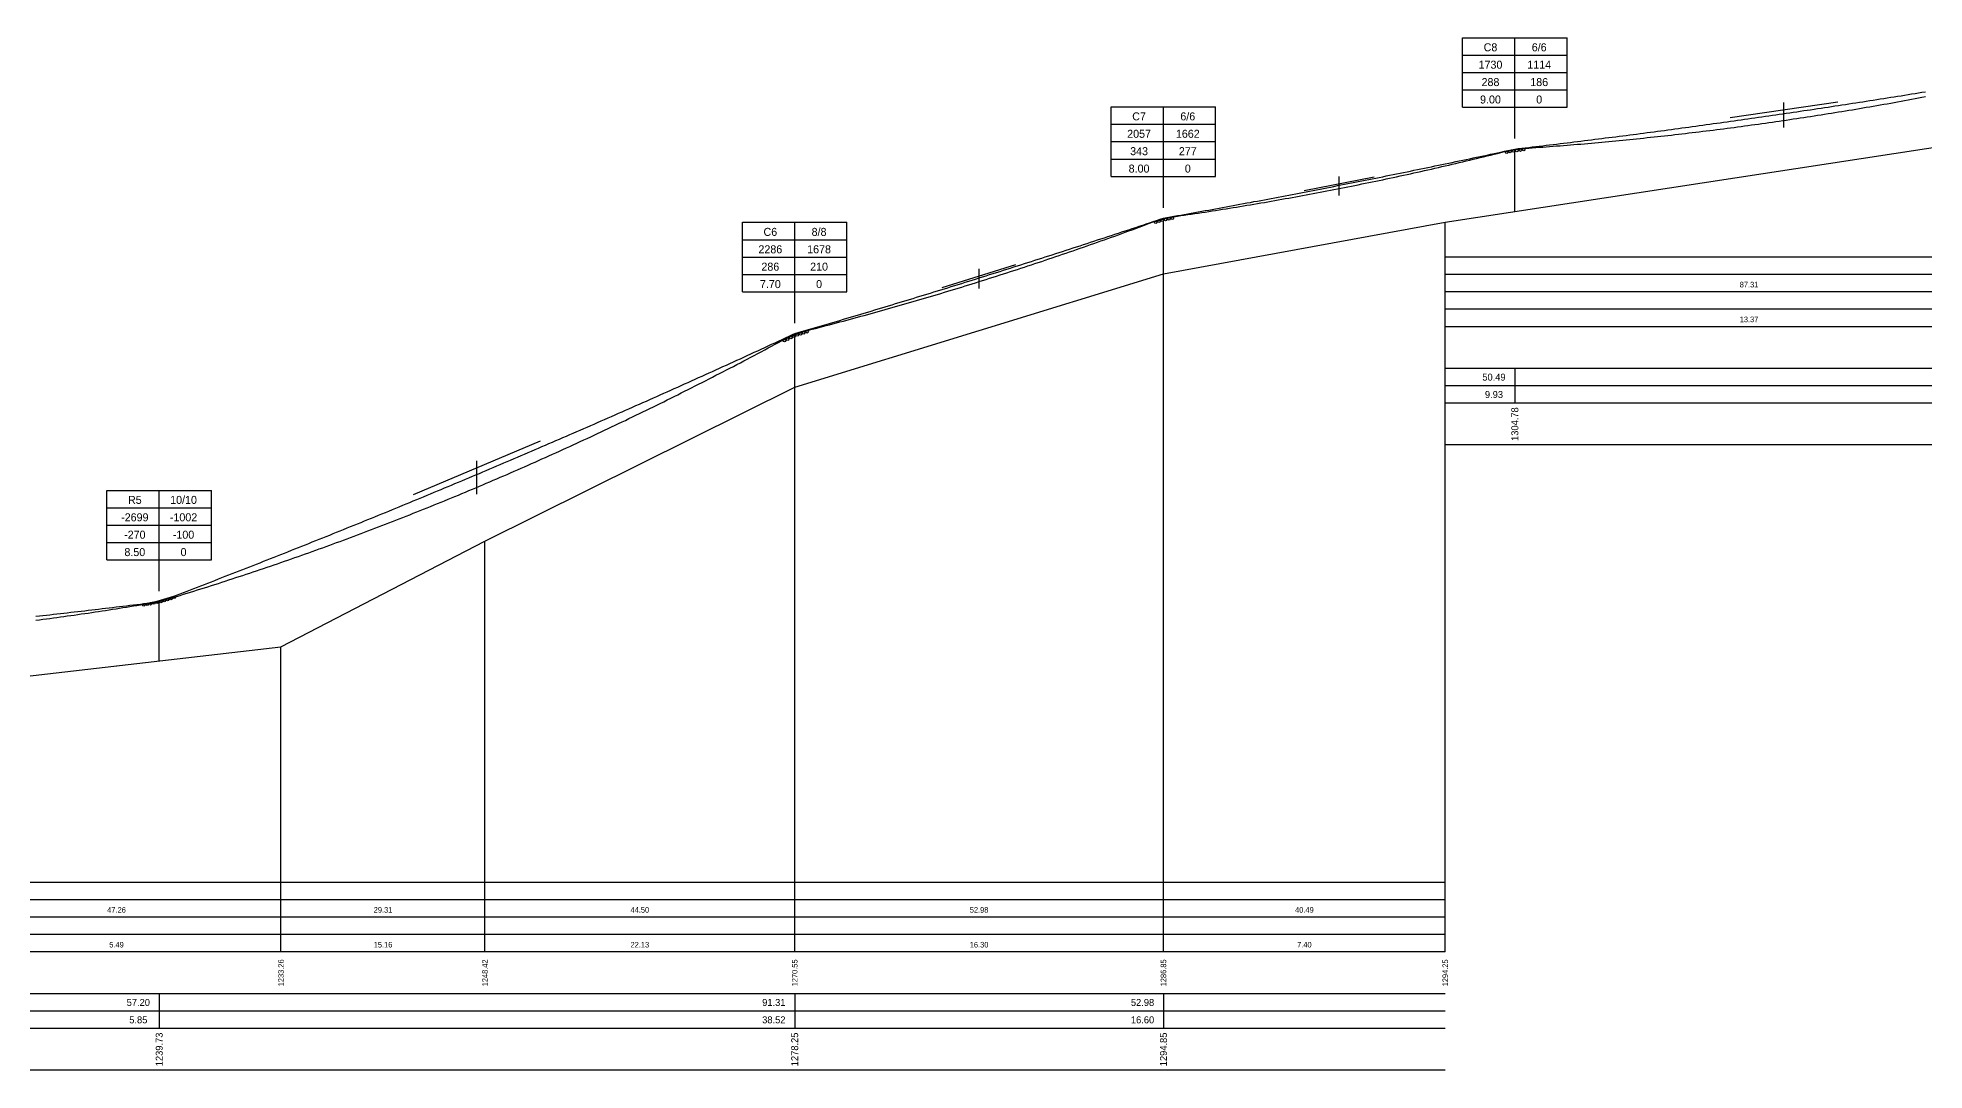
# Model space of a CAD drawing. Header units: millimetres. Extents: x -115 to 983, y 1172 to 1439.
# Drawn here: x 156.9 to 428, y 1172.4 to 1320.8 of the extents above; entities that cross this region are included whole.
import ezdxf
from ezdxf.enums import TextEntityAlignment as Align

# ---------------------------------------------------------------- set-up
doc = ezdxf.new("R2010")
doc.units = ezdxf.units.MM
doc.header["$LTSCALE"] = 5
for name, color, linetype in [('CAMPATA', 160, 'Continuous'), ('CATENARIA_MAX', 5, 'Continuous'), ('CATENARIA_MIN', 2, 'Continuous'), ('CORDE', 4, 'Continuous'), ('CURVATURA', 1, 'Continuous'), ('FINCHE_TERRENO', 3, 'Continuous'), ('N_rolle', 7, 'Continuous'), ('N_tower', 7, 'Continuous'), ('SOSTEGNI', 4, 'Continuous'), ('TABELLINE', 6, 'Continuous'), ('TERRENO', 1, 'Continuous'), ('TESTI', 7, 'Continuous')]:
    doc.layers.add(name, color=color, linetype=linetype)

msp = doc.modelspace()

# ---------------------------------------------------------------- linework, layer by layer
at = {"layer": 'CAMPATA'}
for p, q in [((369.18, 1273.25), (369.18, 1268.25)), ((174.4, 1183.38), (174.4, 1178.38)), ((265.71, 1183.38), (265.71, 1178.38)), ((318.69, 1183.38), (318.69, 1178.38))]:
    msp.add_line(p, q, dxfattribs=at)
at = {"layer": 'CATENARIA_MAX'}
for points in [[(369.18, 1304.78), (369.68, 1304.81), (370.18, 1304.85), (370.68, 1304.88), (371.18, 1304.92), (371.68, 1304.95), (372.18, 1304.99), (372.68, 1305.03), (373.18, 1305.06), (373.68, 1305.1), (374.18, 1305.14), (374.68, 1305.18), (375.18, 1305.22), (375.68, 1305.26), (376.18, 1305.3), (376.68, 1305.34), (377.18, 1305.38), (377.68, 1305.42), (378.18, 1305.46), (378.68, 1305.5), (379.18, 1305.55), (379.68, 1305.59), (380.18, 1305.64), (380.68, 1305.68), (381.18, 1305.73), (381.68, 1305.77), (382.18, 1305.82), (382.68, 1305.86), (383.18, 1305.91), (383.68, 1305.96), (384.18, 1306.01), (384.68, 1306.06), (385.18, 1306.11), (385.68, 1306.16), (386.18, 1306.21), (386.68, 1306.26), (387.18, 1306.31), (387.68, 1306.36), (388.18, 1306.42), (388.68, 1306.47), (389.18, 1306.52), (389.68, 1306.58), (390.18, 1306.63), (390.68, 1306.69), (391.18, 1306.74), (391.68, 1306.8), (392.18, 1306.85), (392.68, 1306.91), (393.18, 1306.97), (393.68, 1307.03), (394.18, 1307.09), (394.68, 1307.15), (395.18, 1307.21), (395.68, 1307.27), (396.18, 1307.33), (396.68, 1307.39), (397.18, 1307.45), (397.68, 1307.51), (398.18, 1307.58), (398.68, 1307.64), (399.18, 1307.7), (399.68, 1307.77), (400.18, 1307.83), (400.68, 1307.9), (401.18, 1307.97), (401.68, 1308.03), (402.18, 1308.1), (402.68, 1308.17), (403.18, 1308.24), (403.68, 1308.3), (404.18, 1308.37), (404.68, 1308.44), (405.18, 1308.51), (405.68, 1308.58), (406.18, 1308.66), (406.68, 1308.73), (407.18, 1308.8), (407.68, 1308.87), (408.18, 1308.95), (408.68, 1309.02), (409.18, 1309.1), (409.68, 1309.17), (410.18, 1309.25), (410.68, 1309.32), (411.18, 1309.4), (411.68, 1309.48), (412.18, 1309.55), (412.68, 1309.63), (413.18, 1309.71), (413.68, 1309.79), (414.18, 1309.87), (414.68, 1309.95), (415.18, 1310.03), (415.68, 1310.11), (416.18, 1310.19), (416.68, 1310.27), (417.18, 1310.36), (417.68, 1310.44), (418.18, 1310.52), (418.68, 1310.61), (419.18, 1310.69), (419.68, 1310.78), (420.18, 1310.87), (420.68, 1310.95), (421.18, 1311.04), (421.68, 1311.13), (422.18, 1311.21), (422.68, 1311.3), (423.18, 1311.39), (423.68, 1311.48), (424.18, 1311.57), (424.68, 1311.66), (425.18, 1311.75), (425.68, 1311.84), (426.18, 1311.94), (426.68, 1312.03), (427.18, 1312.12), (427.68, 1312.22), (428.18, 1312.31)], [(318.69, 1294.85), (319.19, 1294.92), (319.69, 1294.99), (320.19, 1295.06), (320.69, 1295.14), (321.19, 1295.21), (321.69, 1295.28), (322.19, 1295.36), (322.69, 1295.43), (323.19, 1295.5), (323.69, 1295.58), (324.19, 1295.66), (324.69, 1295.73), (325.19, 1295.81), (325.69, 1295.89), (326.19, 1295.97), (326.69, 1296.05), (327.19, 1296.12), (327.69, 1296.2), (328.19, 1296.29), (328.69, 1296.37), (329.19, 1296.45), (329.69, 1296.53), (330.19, 1296.61), (330.69, 1296.7), (331.19, 1296.78), (331.69, 1296.86), (332.19, 1296.95), (332.69, 1297.04), (333.19, 1297.12), (333.69, 1297.21), (334.19, 1297.3), (334.69, 1297.38), (335.19, 1297.47), (335.69, 1297.56), (336.19, 1297.65), (336.69, 1297.74), (337.19, 1297.83), (337.69, 1297.92), (338.19, 1298.01), (338.69, 1298.11), (339.19, 1298.2), (339.69, 1298.29), (340.19, 1298.39), (340.69, 1298.48), (341.19, 1298.57), (341.69, 1298.67), (342.19, 1298.77), (342.69, 1298.86), (343.19, 1298.96), (343.69, 1299.06), (344.19, 1299.16), (344.69, 1299.26), (345.19, 1299.36), (345.69, 1299.46), (346.19, 1299.56), (346.69, 1299.66), (347.19, 1299.76), (347.69, 1299.86), (348.19, 1299.96), (348.69, 1300.07), (349.19, 1300.17), (349.69, 1300.28), (350.19, 1300.38), (350.69, 1300.49), (351.19, 1300.59), (351.69, 1300.7), (352.19, 1300.81), (352.69, 1300.91), (353.19, 1301.02), (353.69, 1301.13), (354.19, 1301.24), (354.69, 1301.35), (355.19, 1301.46), (355.69, 1301.57), (356.19, 1301.68), (356.69, 1301.8), (357.19, 1301.91), (357.69, 1302.02), (358.19, 1302.14), (358.69, 1302.25), (359.19, 1302.37), (359.69, 1302.48), (360.19, 1302.6), (360.69, 1302.71), (361.19, 1302.83), (361.69, 1302.95), (362.19, 1303.07), (362.69, 1303.19), (363.19, 1303.31), (363.69, 1303.43), (364.19, 1303.55), (364.69, 1303.67), (365.19, 1303.79), (365.69, 1303.91), (366.19, 1304.04), (366.69, 1304.16), (367.19, 1304.28), (367.69, 1304.41), (368.19, 1304.53), (368.69, 1304.66), (369.18, 1304.78)], [(265.71, 1278.25), (266.21, 1278.38), (266.71, 1278.5), (267.21, 1278.63), (267.71, 1278.76), (268.21, 1278.88), (268.71, 1279.01), (269.21, 1279.14), (269.71, 1279.27), (270.21, 1279.4), (270.71, 1279.53), (271.21, 1279.67), (271.71, 1279.8), (272.21, 1279.93), (272.71, 1280.06), (273.21, 1280.2), (273.71, 1280.33), (274.21, 1280.47), (274.71, 1280.6), (275.21, 1280.74), (275.71, 1280.88), (276.21, 1281.01), (276.71, 1281.15), (277.21, 1281.29), (277.71, 1281.43), (278.21, 1281.57), (278.71, 1281.71), (279.21, 1281.85), (279.71, 1281.99), (280.21, 1282.14), (280.71, 1282.28), (281.21, 1282.42), (281.71, 1282.57), (282.21, 1282.71), (282.71, 1282.86), (283.21, 1283), (283.71, 1283.15), (284.21, 1283.29), (284.71, 1283.44), (285.21, 1283.59), (285.71, 1283.74), (286.21, 1283.89), (286.71, 1284.04), (287.21, 1284.19), (287.71, 1284.34), (288.21, 1284.49), (288.71, 1284.64), (289.21, 1284.8), (289.71, 1284.95), (290.21, 1285.1), (290.71, 1285.26), (291.21, 1285.41), (291.71, 1285.57), (292.21, 1285.73), (292.71, 1285.88), (293.21, 1286.04), (293.71, 1286.2), (294.21, 1286.36), (294.71, 1286.52), (295.21, 1286.68), (295.71, 1286.84), (296.21, 1287), (296.71, 1287.16), (297.21, 1287.32), (297.71, 1287.49), (298.21, 1287.65), (298.71, 1287.81), (299.21, 1287.98), (299.71, 1288.14), (300.21, 1288.31), (300.71, 1288.47), (301.21, 1288.64), (301.71, 1288.81), (302.21, 1288.98), (302.71, 1289.15), (303.21, 1289.32), (303.71, 1289.49), (304.21, 1289.66), (304.71, 1289.83), (305.21, 1290), (305.71, 1290.17), (306.21, 1290.34), (306.71, 1290.52), (307.21, 1290.69), (307.71, 1290.87), (308.21, 1291.04), (308.71, 1291.22), (309.21, 1291.39), (309.71, 1291.57), (310.21, 1291.75), (310.71, 1291.93), (311.21, 1292.11), (311.71, 1292.28), (312.21, 1292.46), (312.71, 1292.65), (313.21, 1292.83), (313.71, 1293.01), (314.21, 1293.19), (314.71, 1293.37), (315.21, 1293.56), (315.71, 1293.74), (316.21, 1293.93), (316.71, 1294.11), (317.21, 1294.3), (317.71, 1294.48), (318.21, 1294.67), (318.69, 1294.85)], [(174.4, 1239.73), (174.9, 1239.88), (175.4, 1240.03), (175.9, 1240.18), (176.4, 1240.33), (176.9, 1240.48), (177.4, 1240.64), (177.9, 1240.79), (178.4, 1240.94), (178.9, 1241.1), (179.4, 1241.25), (179.9, 1241.41), (180.4, 1241.57), (180.9, 1241.73), (181.4, 1241.88), (181.9, 1242.04), (182.4, 1242.2), (182.9, 1242.36), (183.4, 1242.52), (183.9, 1242.69), (184.4, 1242.85), (184.9, 1243.01), (185.4, 1243.18), (185.9, 1243.34), (186.4, 1243.5), (186.9, 1243.67), (187.4, 1243.84), (187.9, 1244), (188.4, 1244.17), (188.9, 1244.34), (189.4, 1244.51), (189.9, 1244.68), (190.4, 1244.85), (190.9, 1245.02), (191.4, 1245.19), (191.9, 1245.37), (192.4, 1245.54), (192.9, 1245.71), (193.4, 1245.89), (193.9, 1246.06), (194.4, 1246.24), (194.9, 1246.42), (195.4, 1246.59), (195.9, 1246.77), (196.4, 1246.95), (196.9, 1247.13), (197.4, 1247.31), (197.9, 1247.49), (198.4, 1247.67), (198.9, 1247.85), (199.4, 1248.04), (199.9, 1248.22), (200.4, 1248.4), (200.9, 1248.59), (201.4, 1248.77), (201.9, 1248.96), (202.4, 1249.15), (202.9, 1249.33), (203.4, 1249.52), (203.9, 1249.71), (204.4, 1249.9), (204.9, 1250.09), (205.4, 1250.28), (205.9, 1250.47), (206.4, 1250.67), (206.9, 1250.86), (207.4, 1251.05), (207.9, 1251.25), (208.4, 1251.44), (208.9, 1251.64), (209.4, 1251.83), (209.9, 1252.03), (210.4, 1252.23), (210.9, 1252.43), (211.4, 1252.62), (211.9, 1252.82), (212.4, 1253.02), (212.9, 1253.23), (213.4, 1253.43), (213.9, 1253.63), (214.4, 1253.83), (214.9, 1254.04), (215.4, 1254.24), (215.9, 1254.44), (216.4, 1254.65), (216.9, 1254.86), (217.4, 1255.06), (217.9, 1255.27), (218.4, 1255.48), (218.9, 1255.69), (219.4, 1255.9), (219.9, 1256.11), (220.4, 1256.32), (220.9, 1256.53), (221.4, 1256.74), (221.9, 1256.96), (222.4, 1257.17), (222.9, 1257.39), (223.4, 1257.6), (223.9, 1257.82), (224.4, 1258.03), (224.9, 1258.25), (225.4, 1258.47), (225.9, 1258.69), (226.4, 1258.91), (226.9, 1259.13), (227.4, 1259.35), (227.9, 1259.57), (228.4, 1259.79), (228.9, 1260.01), (229.4, 1260.24), (229.9, 1260.46), (230.4, 1260.68), (230.9, 1260.91), (231.4, 1261.13), (231.9, 1261.36), (232.4, 1261.59), (232.9, 1261.82), (233.4, 1262.05), (233.9, 1262.27), (234.4, 1262.5), (234.9, 1262.74), (235.4, 1262.97), (235.9, 1263.2), (236.4, 1263.43), (236.9, 1263.66), (237.4, 1263.9), (237.9, 1264.13), (238.4, 1264.37), (238.9, 1264.6), (239.4, 1264.84), (239.9, 1265.08), (240.4, 1265.32), (240.9, 1265.56), (241.4, 1265.79), (241.9, 1266.04), (242.4, 1266.28), (242.9, 1266.52), (243.4, 1266.76), (243.9, 1267), (244.4, 1267.25), (244.9, 1267.49), (245.4, 1267.73), (245.9, 1267.98), (246.4, 1268.23), (246.9, 1268.47), (247.4, 1268.72), (247.9, 1268.97), (248.4, 1269.22), (248.9, 1269.47), (249.4, 1269.72), (249.9, 1269.97), (250.4, 1270.22), (250.9, 1270.47), (251.4, 1270.73), (251.9, 1270.98), (252.4, 1271.23), (252.9, 1271.49), (253.4, 1271.74), (253.9, 1272), (254.4, 1272.26), (254.9, 1272.51), (255.4, 1272.77), (255.9, 1273.03), (256.4, 1273.29), (256.9, 1273.55), (257.4, 1273.81), (257.9, 1274.07), (258.4, 1274.34), (258.9, 1274.6), (259.4, 1274.86), (259.9, 1275.13), (260.4, 1275.39), (260.9, 1275.66), (261.4, 1275.93), (261.9, 1276.19), (262.4, 1276.46), (262.9, 1276.73), (263.4, 1277), (263.9, 1277.27), (264.4, 1277.54), (264.9, 1277.81), (265.4, 1278.08), (265.71, 1278.25)], [(156.7, 1237.07), (157.2, 1237.13), (157.7, 1237.2), (158.2, 1237.26), (158.7, 1237.33), (159.2, 1237.4), (159.7, 1237.46), (160.2, 1237.53), (160.7, 1237.6), (161.2, 1237.67), (161.7, 1237.74), (162.2, 1237.81), (162.7, 1237.88), (163.2, 1237.96), (163.7, 1238.03), (164.2, 1238.1), (164.7, 1238.18), (165.2, 1238.25), (165.7, 1238.32), (166.2, 1238.4), (166.7, 1238.48), (167.2, 1238.55), (167.7, 1238.63), (168.2, 1238.71), (168.7, 1238.79), (169.2, 1238.87), (169.7, 1238.95), (170.2, 1239.03), (170.7, 1239.11), (171.2, 1239.19), (171.7, 1239.27), (172.2, 1239.36), (172.7, 1239.44), (173.2, 1239.52), (173.7, 1239.61), (174.2, 1239.69), (174.4, 1239.73)]]:
    msp.add_lwpolyline(points, dxfattribs=at)
at = {"layer": 'CATENARIA_MIN'}
for points in [[(369.18, 1304.78), (369.68, 1304.84), (370.18, 1304.9), (370.68, 1304.96), (371.18, 1305.02), (371.68, 1305.08), (372.18, 1305.14), (372.68, 1305.2), (373.18, 1305.25), (373.68, 1305.32), (374.18, 1305.38), (374.68, 1305.44), (375.18, 1305.5), (375.68, 1305.56), (376.18, 1305.62), (376.68, 1305.68), (377.18, 1305.74), (377.68, 1305.8), (378.18, 1305.86), (378.68, 1305.93), (379.18, 1305.99), (379.68, 1306.05), (380.18, 1306.11), (380.68, 1306.18), (381.18, 1306.24), (381.68, 1306.3), (382.18, 1306.37), (382.68, 1306.43), (383.18, 1306.49), (383.68, 1306.56), (384.18, 1306.62), (384.68, 1306.69), (385.18, 1306.75), (385.68, 1306.81), (386.18, 1306.88), (386.68, 1306.94), (387.18, 1307.01), (387.68, 1307.08), (388.18, 1307.14), (388.68, 1307.21), (389.18, 1307.27), (389.68, 1307.34), (390.18, 1307.41), (390.68, 1307.47), (391.18, 1307.54), (391.68, 1307.61), (392.18, 1307.67), (392.68, 1307.74), (393.18, 1307.81), (393.68, 1307.88), (394.18, 1307.94), (394.68, 1308.01), (395.18, 1308.08), (395.68, 1308.15), (396.18, 1308.22), (396.68, 1308.29), (397.18, 1308.36), (397.68, 1308.43), (398.18, 1308.49), (398.68, 1308.56), (399.18, 1308.63), (399.68, 1308.7), (400.18, 1308.77), (400.68, 1308.85), (401.18, 1308.92), (401.68, 1308.99), (402.18, 1309.06), (402.68, 1309.13), (403.18, 1309.2), (403.68, 1309.27), (404.18, 1309.34), (404.68, 1309.42), (405.18, 1309.49), (405.68, 1309.56), (406.18, 1309.63), (406.68, 1309.71), (407.18, 1309.78), (407.68, 1309.85), (408.18, 1309.93), (408.68, 1310), (409.18, 1310.07), (409.68, 1310.15), (410.18, 1310.22), (410.68, 1310.3), (411.18, 1310.37), (411.68, 1310.44), (412.18, 1310.52), (412.68, 1310.59), (413.18, 1310.67), (413.68, 1310.75), (414.18, 1310.82), (414.68, 1310.9), (415.18, 1310.97), (415.68, 1311.05), (416.18, 1311.13), (416.68, 1311.2), (417.18, 1311.28), (417.68, 1311.36), (418.18, 1311.43), (418.68, 1311.51), (419.18, 1311.59), (419.68, 1311.67), (420.18, 1311.74), (420.68, 1311.82), (421.18, 1311.9), (421.68, 1311.98), (422.18, 1312.06), (422.68, 1312.14), (423.18, 1312.22), (423.68, 1312.3), (424.18, 1312.37), (424.68, 1312.45), (425.18, 1312.53), (425.68, 1312.61), (426.18, 1312.7), (426.68, 1312.78), (427.18, 1312.86), (427.68, 1312.94), (428.18, 1313.02)], [(318.69, 1294.85), (319.19, 1294.94), (319.69, 1295.03), (320.19, 1295.12), (320.69, 1295.21), (321.19, 1295.29), (321.69, 1295.38), (322.19, 1295.47), (322.69, 1295.56), (323.19, 1295.65), (323.69, 1295.74), (324.19, 1295.83), (324.69, 1295.93), (325.19, 1296.02), (325.69, 1296.11), (326.19, 1296.2), (326.69, 1296.29), (327.19, 1296.38), (327.69, 1296.47), (328.19, 1296.57), (328.69, 1296.66), (329.19, 1296.75), (329.69, 1296.84), (330.19, 1296.94), (330.69, 1297.03), (331.19, 1297.12), (331.69, 1297.22), (332.19, 1297.31), (332.69, 1297.4), (333.19, 1297.5), (333.69, 1297.59), (334.19, 1297.69), (334.69, 1297.78), (335.19, 1297.88), (335.69, 1297.97), (336.19, 1298.07), (336.69, 1298.16), (337.19, 1298.26), (337.69, 1298.35), (338.19, 1298.45), (338.69, 1298.54), (339.19, 1298.64), (339.69, 1298.74), (340.19, 1298.83), (340.69, 1298.93), (341.19, 1299.03), (341.69, 1299.13), (342.19, 1299.22), (342.69, 1299.32), (343.19, 1299.42), (343.69, 1299.52), (344.19, 1299.62), (344.69, 1299.71), (345.19, 1299.81), (345.69, 1299.91), (346.19, 1300.01), (346.69, 1300.11), (347.19, 1300.21), (347.69, 1300.31), (348.19, 1300.41), (348.69, 1300.51), (349.19, 1300.61), (349.69, 1300.71), (350.19, 1300.81), (350.69, 1300.91), (351.19, 1301.01), (351.69, 1301.11), (352.19, 1301.22), (352.69, 1301.32), (353.19, 1301.42), (353.69, 1301.52), (354.19, 1301.62), (354.69, 1301.73), (355.19, 1301.83), (355.69, 1301.93), (356.19, 1302.03), (356.69, 1302.14), (357.19, 1302.24), (357.69, 1302.35), (358.19, 1302.45), (358.69, 1302.55), (359.19, 1302.66), (359.69, 1302.76), (360.19, 1302.87), (360.69, 1302.97), (361.19, 1303.08), (361.69, 1303.18), (362.19, 1303.29), (362.69, 1303.39), (363.19, 1303.5), (363.69, 1303.6), (364.19, 1303.71), (364.69, 1303.82), (365.19, 1303.92), (365.69, 1304.03), (366.19, 1304.14), (366.69, 1304.24), (367.19, 1304.35), (367.69, 1304.46), (368.19, 1304.57), (368.69, 1304.68), (369.18, 1304.78)], [(265.71, 1278.25), (266.21, 1278.4), (266.71, 1278.54), (267.21, 1278.69), (267.71, 1278.83), (268.21, 1278.98), (268.71, 1279.13), (269.21, 1279.27), (269.71, 1279.42), (270.21, 1279.57), (270.71, 1279.72), (271.21, 1279.86), (271.71, 1280.01), (272.21, 1280.16), (272.71, 1280.31), (273.21, 1280.46), (273.71, 1280.6), (274.21, 1280.75), (274.71, 1280.9), (275.21, 1281.05), (275.71, 1281.2), (276.21, 1281.35), (276.71, 1281.5), (277.21, 1281.65), (277.71, 1281.8), (278.21, 1281.95), (278.71, 1282.1), (279.21, 1282.25), (279.71, 1282.41), (280.21, 1282.56), (280.71, 1282.71), (281.21, 1282.86), (281.71, 1283.01), (282.21, 1283.17), (282.71, 1283.32), (283.21, 1283.47), (283.71, 1283.62), (284.21, 1283.78), (284.71, 1283.93), (285.21, 1284.08), (285.71, 1284.24), (286.21, 1284.39), (286.71, 1284.55), (287.21, 1284.7), (287.71, 1284.85), (288.21, 1285.01), (288.71, 1285.16), (289.21, 1285.32), (289.71, 1285.48), (290.21, 1285.63), (290.71, 1285.79), (291.21, 1285.94), (291.71, 1286.1), (292.21, 1286.26), (292.71, 1286.41), (293.21, 1286.57), (293.71, 1286.73), (294.21, 1286.88), (294.71, 1287.04), (295.21, 1287.2), (295.71, 1287.36), (296.21, 1287.52), (296.71, 1287.67), (297.21, 1287.83), (297.71, 1287.99), (298.21, 1288.15), (298.71, 1288.31), (299.21, 1288.47), (299.71, 1288.63), (300.21, 1288.79), (300.71, 1288.95), (301.21, 1289.11), (301.71, 1289.27), (302.21, 1289.43), (302.71, 1289.59), (303.21, 1289.75), (303.71, 1289.92), (304.21, 1290.08), (304.71, 1290.24), (305.21, 1290.4), (305.71, 1290.56), (306.21, 1290.73), (306.71, 1290.89), (307.21, 1291.05), (307.71, 1291.21), (308.21, 1291.38), (308.71, 1291.54), (309.21, 1291.71), (309.71, 1291.87), (310.21, 1292.03), (310.71, 1292.2), (311.21, 1292.36), (311.71, 1292.53), (312.21, 1292.69), (312.71, 1292.86), (313.21, 1293.02), (313.71, 1293.19), (314.21, 1293.35), (314.71, 1293.52), (315.21, 1293.69), (315.71, 1293.85), (316.21, 1294.02), (316.71, 1294.19), (317.21, 1294.35), (317.71, 1294.52), (318.21, 1294.69), (318.69, 1294.85)], [(174.4, 1239.73), (174.9, 1239.92), (175.4, 1240.11), (175.9, 1240.3), (176.4, 1240.49), (176.9, 1240.68), (177.4, 1240.87), (177.9, 1241.06), (178.4, 1241.25), (178.9, 1241.45), (179.4, 1241.64), (179.9, 1241.83), (180.4, 1242.02), (180.9, 1242.22), (181.4, 1242.41), (181.9, 1242.6), (182.4, 1242.79), (182.9, 1242.99), (183.4, 1243.18), (183.9, 1243.38), (184.4, 1243.57), (184.9, 1243.77), (185.4, 1243.96), (185.9, 1244.16), (186.4, 1244.35), (186.9, 1244.55), (187.4, 1244.74), (187.9, 1244.94), (188.4, 1245.13), (188.9, 1245.33), (189.4, 1245.53), (189.9, 1245.72), (190.4, 1245.92), (190.9, 1246.12), (191.4, 1246.32), (191.9, 1246.51), (192.4, 1246.71), (192.9, 1246.91), (193.4, 1247.11), (193.9, 1247.31), (194.4, 1247.51), (194.9, 1247.71), (195.4, 1247.91), (195.9, 1248.11), (196.4, 1248.31), (196.9, 1248.51), (197.4, 1248.71), (197.9, 1248.91), (198.4, 1249.11), (198.9, 1249.31), (199.4, 1249.51), (199.9, 1249.71), (200.4, 1249.91), (200.9, 1250.11), (201.4, 1250.32), (201.9, 1250.52), (202.4, 1250.72), (202.9, 1250.93), (203.4, 1251.13), (203.9, 1251.33), (204.4, 1251.54), (204.9, 1251.74), (205.4, 1251.94), (205.9, 1252.15), (206.4, 1252.35), (206.9, 1252.56), (207.4, 1252.76), (207.9, 1252.97), (208.4, 1253.17), (208.9, 1253.38), (209.4, 1253.58), (209.9, 1253.79), (210.4, 1254), (210.9, 1254.2), (211.4, 1254.41), (211.9, 1254.62), (212.4, 1254.82), (212.9, 1255.03), (213.4, 1255.24), (213.9, 1255.45), (214.4, 1255.66), (214.9, 1255.86), (215.4, 1256.07), (215.9, 1256.28), (216.4, 1256.49), (216.9, 1256.7), (217.4, 1256.91), (217.9, 1257.12), (218.4, 1257.33), (218.9, 1257.54), (219.4, 1257.75), (219.9, 1257.96), (220.4, 1258.17), (220.9, 1258.38), (221.4, 1258.6), (221.9, 1258.81), (222.4, 1259.02), (222.9, 1259.23), (223.4, 1259.44), (223.9, 1259.66), (224.4, 1259.87), (224.9, 1260.08), (225.4, 1260.3), (225.9, 1260.51), (226.4, 1260.72), (226.9, 1260.94), (227.4, 1261.15), (227.9, 1261.37), (228.4, 1261.58), (228.9, 1261.79), (229.4, 1262.01), (229.9, 1262.23), (230.4, 1262.44), (230.9, 1262.66), (231.4, 1262.87), (231.9, 1263.09), (232.4, 1263.31), (232.9, 1263.52), (233.4, 1263.74), (233.9, 1263.96), (234.4, 1264.17), (234.9, 1264.39), (235.4, 1264.61), (235.9, 1264.83), (236.4, 1265.05), (236.9, 1265.26), (237.4, 1265.48), (237.9, 1265.7), (238.4, 1265.92), (238.9, 1266.14), (239.4, 1266.36), (239.9, 1266.58), (240.4, 1266.8), (240.9, 1267.02), (241.4, 1267.24), (241.9, 1267.46), (242.4, 1267.68), (242.9, 1267.91), (243.4, 1268.13), (243.9, 1268.35), (244.4, 1268.57), (244.9, 1268.79), (245.4, 1269.02), (245.9, 1269.24), (246.4, 1269.46), (246.9, 1269.69), (247.4, 1269.91), (247.9, 1270.13), (248.4, 1270.36), (248.9, 1270.58), (249.4, 1270.8), (249.9, 1271.03), (250.4, 1271.25), (250.9, 1271.48), (251.4, 1271.7), (251.9, 1271.93), (252.4, 1272.16), (252.9, 1272.38), (253.4, 1272.61), (253.9, 1272.83), (254.4, 1273.06), (254.9, 1273.29), (255.4, 1273.52), (255.9, 1273.74), (256.4, 1273.97), (256.9, 1274.2), (257.4, 1274.43), (257.9, 1274.65), (258.4, 1274.88), (258.9, 1275.11), (259.4, 1275.34), (259.9, 1275.57), (260.4, 1275.8), (260.9, 1276.03), (261.4, 1276.26), (261.9, 1276.49), (262.4, 1276.72), (262.9, 1276.95), (263.4, 1277.18), (263.9, 1277.41), (264.4, 1277.64), (264.9, 1277.87), (265.4, 1278.11), (265.71, 1278.25)], [(156.7, 1237.64), (157.2, 1237.69), (157.7, 1237.75), (158.2, 1237.8), (158.7, 1237.86), (159.2, 1237.92), (159.7, 1237.97), (160.2, 1238.03), (160.7, 1238.09), (161.2, 1238.14), (161.7, 1238.2), (162.2, 1238.26), (162.7, 1238.32), (163.2, 1238.38), (163.7, 1238.43), (164.2, 1238.49), (164.7, 1238.55), (165.2, 1238.61), (165.7, 1238.67), (166.2, 1238.73), (166.7, 1238.79), (167.2, 1238.85), (167.7, 1238.91), (168.2, 1238.97), (168.7, 1239.03), (169.2, 1239.09), (169.7, 1239.15), (170.2, 1239.21), (170.7, 1239.27), (171.2, 1239.33), (171.7, 1239.39), (172.2, 1239.45), (172.7, 1239.52), (173.2, 1239.58), (173.7, 1239.64), (174.2, 1239.7), (174.4, 1239.73)]]:
    msp.add_lwpolyline(points, dxfattribs=at)
at = {"layer": 'CORDE'}
for p, q in [((400.1, 1309.32), (415.57, 1311.58)), ((407.83, 1307.9), (407.83, 1311.45)), ((338.89, 1298.82), (348.98, 1300.81)), ((343.94, 1298.11), (343.94, 1300.82)), ((286.9, 1284.89), (297.5, 1288.21)), ((292.2, 1284.72), (292.2, 1287.55)), ((210.92, 1255.14), (229.19, 1262.84)), ((220.06, 1255.17), (220.06, 1259.99))]:
    msp.add_line(p, q, dxfattribs=at)
at = {"layer": 'CURVATURA'}
for p, q in [((367.97, 1304.48), (368.45, 1304.57)), ((368.45, 1304.57), (368.94, 1304.67)), ((368.94, 1304.67), (369.44, 1304.75)), ((369.44, 1304.75), (369.93, 1304.81)), ((369.93, 1304.81), (370.43, 1304.87)), ((317.52, 1294.41), (317.99, 1294.56)), ((317.99, 1294.56), (318.47, 1294.7)), ((318.47, 1294.7), (318.95, 1294.82)), ((318.95, 1294.82), (319.44, 1294.93)), ((319.44, 1294.93), (319.94, 1295.03)), ((264.17, 1277.41), (264.61, 1277.62)), ((264.61, 1277.62), (265.07, 1277.83)), ((265.07, 1277.83), (265.53, 1278.03)), ((265.53, 1278.03), (265.99, 1278.21)), ((265.99, 1278.21), (266.46, 1278.38)), ((266.46, 1278.38), (266.94, 1278.53)), ((266.94, 1278.53), (267.42, 1278.68)), ((172.16, 1239.45), (172.65, 1239.52)), ((172.65, 1239.52), (173.14, 1239.61)), ((173.14, 1239.61), (173.63, 1239.7)), ((173.63, 1239.7), (174.12, 1239.81)), ((174.12, 1239.81), (174.61, 1239.93)), ((174.61, 1239.93), (175.09, 1240.07)), ((175.09, 1240.07), (175.57, 1240.21)), ((175.57, 1240.21), (176.04, 1240.36)), ((176.04, 1240.36), (176.51, 1240.53))]:
    msp.add_line(p, q, dxfattribs=at)
for centre in [(368.01, 1304.3), (368.49, 1304.4), (368.98, 1304.49), (369.47, 1304.57), (369.97, 1304.63), (370.46, 1304.69), (317.58, 1294.24), (318.05, 1294.39), (318.52, 1294.53), (319.01, 1294.65), (319.49, 1294.75), (319.98, 1294.85), (264.25, 1277.25), (264.7, 1277.46), (265.15, 1277.67), (265.6, 1277.87), (266.07, 1278.05), (266.54, 1278.21), (267.01, 1278.36), (267.49, 1278.52), (172.18, 1239.27), (172.68, 1239.34), (173.17, 1239.43), (173.66, 1239.53), (174.15, 1239.64), (174.64, 1239.76), (175.13, 1239.89), (175.61, 1240.03), (176.08, 1240.19), (176.56, 1240.36)]:
    msp.add_circle(centre, 0.18, dxfattribs=at)
at = {"layer": 'FINCHE_TERRENO'}
for p, q in [((359.18, 1189.38), (359.18, 1294.25)), ((446.49, 1289.25), (359.18, 1289.25)), ((318.69, 1189.38), (318.69, 1286.85)), ((446.49, 1286.75), (359.18, 1286.75)), ((446.49, 1284.25), (359.18, 1284.25)), ((446.49, 1281.75), (359.18, 1281.75)), ((446.49, 1279.25), (359.18, 1279.25)), ((446.49, 1273.25), (359.18, 1273.25)), ((265.71, 1189.38), (265.71, 1270.55)), ((446.49, 1270.75), (359.18, 1270.75)), ((446.49, 1268.25), (359.18, 1268.25)), ((446.49, 1262.25), (359.18, 1262.25)), ((221.21, 1189.38), (221.21, 1248.42)), ((191.9, 1189.38), (191.9, 1233.26)), ((191.9, 1199.38), (144.64, 1199.38)), ((221.21, 1199.38), (191.9, 1199.38)), ((265.71, 1199.38), (221.21, 1199.38)), ((318.69, 1199.38), (265.71, 1199.38)), ((359.18, 1199.38), (318.69, 1199.38)), ((191.9, 1196.88), (144.64, 1196.88)), ((221.21, 1196.88), (191.9, 1196.88)), ((265.71, 1196.88), (221.21, 1196.88)), ((318.69, 1196.88), (265.71, 1196.88)), ((359.18, 1196.88), (318.69, 1196.88)), ((191.9, 1194.38), (144.64, 1194.38)), ((221.21, 1194.38), (191.9, 1194.38)), ((265.71, 1194.38), (221.21, 1194.38)), ((318.69, 1194.38), (265.71, 1194.38)), ((359.18, 1194.38), (318.69, 1194.38)), ((191.9, 1191.88), (144.64, 1191.88)), ((221.21, 1191.88), (191.9, 1191.88)), ((265.71, 1191.88), (221.21, 1191.88)), ((318.69, 1191.88), (265.71, 1191.88)), ((359.18, 1191.88), (318.69, 1191.88)), ((191.9, 1189.38), (144.64, 1189.38)), ((221.21, 1189.38), (191.9, 1189.38)), ((265.71, 1189.38), (221.21, 1189.38)), ((318.69, 1189.38), (265.71, 1189.38)), ((359.18, 1189.38), (318.69, 1189.38)), ((191.9, 1183.38), (144.64, 1183.38)), ((221.21, 1183.38), (191.9, 1183.38)), ((265.71, 1183.38), (221.21, 1183.38)), ((318.69, 1183.38), (265.71, 1183.38)), ((359.18, 1183.38), (318.69, 1183.38)), ((191.9, 1180.88), (144.64, 1180.88)), ((221.21, 1180.88), (191.9, 1180.88)), ((265.71, 1180.88), (221.21, 1180.88)), ((318.69, 1180.88), (265.71, 1180.88)), ((359.18, 1180.88), (318.69, 1180.88)), ((191.9, 1178.38), (144.64, 1178.38)), ((221.21, 1178.38), (191.9, 1178.38)), ((265.71, 1178.38), (221.21, 1178.38)), ((318.69, 1178.38), (265.71, 1178.38)), ((359.18, 1178.38), (318.69, 1178.38)), ((191.9, 1172.38), (144.64, 1172.38)), ((221.21, 1172.38), (191.9, 1172.38)), ((265.71, 1172.38), (221.21, 1172.38)), ((318.69, 1172.38), (265.71, 1172.38)), ((359.18, 1172.38), (318.69, 1172.38))]:
    msp.add_line(p, q, dxfattribs=at)
at = {"layer": 'SOSTEGNI'}
for p, q in [((369.18, 1295.78), (369.18, 1304.78)), ((318.69, 1286.85), (318.69, 1294.85)), ((265.71, 1270.55), (265.71, 1278.25)), ((174.4, 1231.23), (174.4, 1239.73))]:
    msp.add_line(p, q, dxfattribs=at)
at = {"layer": 'TABELLINE'}
for p, q in [((361.68, 1320.78), (376.68, 1320.78)), ((361.68, 1310.78), (361.68, 1320.78)), ((369.18, 1306.28), (369.18, 1320.78)), ((376.68, 1310.78), (376.68, 1320.78)), ((361.68, 1318.28), (376.68, 1318.28)), ((361.68, 1315.78), (376.68, 1315.78)), ((369.18, 1310.78), (369.18, 1314.78)), ((361.68, 1313.28), (376.68, 1313.28)), ((311.19, 1310.85), (326.19, 1310.85)), ((311.19, 1300.85), (311.19, 1310.85)), ((318.69, 1296.35), (318.69, 1310.85)), ((326.19, 1300.85), (326.19, 1310.85)), ((361.68, 1310.78), (376.68, 1310.78)), ((311.19, 1308.35), (326.19, 1308.35)), ((311.19, 1305.85), (326.19, 1305.85)), ((318.69, 1300.85), (318.69, 1304.85)), ((311.19, 1303.35), (326.19, 1303.35)), ((311.19, 1300.85), (326.19, 1300.85)), ((258.21, 1294.25), (273.21, 1294.25)), ((258.21, 1284.25), (258.21, 1294.25)), ((265.71, 1279.75), (265.71, 1294.25)), ((273.21, 1284.25), (273.21, 1294.25)), ((258.21, 1291.75), (273.21, 1291.75)), ((258.21, 1289.25), (273.21, 1289.25)), ((265.71, 1284.25), (265.71, 1288.25)), ((258.21, 1286.75), (273.21, 1286.75)), ((258.21, 1284.25), (273.21, 1284.25)), ((166.9, 1255.73), (181.9, 1255.73)), ((166.9, 1245.73), (166.9, 1255.73)), ((174.4, 1241.23), (174.4, 1255.73)), ((181.9, 1245.73), (181.9, 1255.73)), ((166.9, 1253.23), (181.9, 1253.23)), ((166.9, 1250.73), (181.9, 1250.73)), ((174.4, 1245.73), (174.4, 1249.73)), ((166.9, 1248.23), (181.9, 1248.23)), ((166.9, 1245.73), (181.9, 1245.73))]:
    msp.add_line(p, q, dxfattribs=at)
at = {"layer": 'TERRENO'}
msp.add_lwpolyline([(0, 1205.47), (20.02, 1204.38), (52.6, 1206.41), (74.35, 1210.05), (82.76, 1211.42), (87.54, 1214.55), (99.12, 1219.58), (117.2, 1224.38), (144.64, 1227.77), (191.9, 1233.26), (221.21, 1248.42), (265.71, 1270.55), (318.69, 1286.85), (359.18, 1294.25), (446.49, 1307.62)], dxfattribs=at)

# ---------------------------------------------------------------- texts
at = {"layer": 'N_rolle'}
for s, p in [('6/6', (372.68, 1318.83)), ('6/6', (322.19, 1308.9)), ('8/8', (269.21, 1292.3)), ('10/10', (177.9, 1253.78))]:
    msp.add_text(s, height=1.15, dxfattribs=at).set_placement(p, align=Align.CENTER)
at = {"layer": 'N_tower'}
for s, p in [('C8', (365.68, 1318.83)), ('C7', (315.19, 1308.9)), ('C6', (262.21, 1292.3)), ('R5', (170.9, 1253.78))]:
    msp.add_text(s, height=1.15, dxfattribs=at).set_placement(p, align=Align.CENTER)
at = {"layer": 'TESTI'}
for s, height, p in [('1730', 1.15, (365.68, 1316.33)), ('1114', 1.15, (372.68, 1316.33)), ('288', 1.15, (365.68, 1313.83)), ('186', 1.15, (372.68, 1313.83)), ('9.00', 1.15, (365.68, 1311.33)), ('0', 1.15, (372.68, 1311.33)), ('2057', 1.15, (315.19, 1306.4)), ('1662', 1.15, (322.19, 1306.4)), ('343', 1.15, (315.19, 1303.9)), ('277', 1.15, (322.19, 1303.9)), ('8.00', 1.15, (315.19, 1301.4)), ('0', 1.15, (322.19, 1301.4)), ('2286', 1.15, (262.21, 1289.8)), ('1678', 1.15, (269.21, 1289.8)), ('286', 1.15, (262.21, 1287.3)), ('210', 1.15, (269.21, 1287.3)), ('7.70', 1.15, (262.21, 1284.8)), ('0', 1.15, (269.21, 1284.8)), ('87.31', 0.8, (402.83, 1284.9)), ('13.37', 0.8, (402.83, 1279.9)), ('50.49', 1, (366.18, 1271.5)), ('9.93', 1, (366.18, 1269)), ('-2699', 1.15, (170.9, 1251.28)), ('-1002', 1.15, (177.9, 1251.28)), ('-270', 1.15, (170.9, 1248.78)), ('-100', 1.15, (177.9, 1248.78)), ('8.50', 1.15, (170.9, 1246.28)), ('0', 1.15, (177.9, 1246.28)), ('47.26', 0.8, (168.27, 1195.03)), ('29.31', 0.8, (206.56, 1195.03)), ('44.50', 0.8, (243.46, 1195.03)), ('52.98', 0.8, (292.2, 1195.03)), ('40.49', 0.8, (338.94, 1195.03)), ('5.49', 0.8, (168.27, 1190.03)), ('15.16', 0.8, (206.56, 1190.03)), ('22.13', 0.8, (243.46, 1190.03)), ('16.30', 0.8, (292.2, 1190.03)), ('7.40', 0.8, (338.94, 1190.03)), ('57.20', 1, (171.4, 1181.63)), ('91.31', 1, (262.71, 1181.63)), ('52.98', 1, (315.69, 1181.63)), ('5.85', 1, (171.4, 1179.13)), ('38.52', 1, (262.71, 1179.13)), ('16.60', 1, (315.69, 1179.13))]:
    msp.add_text(s, height=height, dxfattribs=at).set_placement(p, align=Align.CENTER)
for s, height, p in [('1304.78', 1, (369.68, 1265.25)), ('1233.26', 0.8, (192.3, 1186.38)), ('1248.42', 0.8, (221.61, 1186.38)), ('1270.55', 0.8, (266.11, 1186.38)), ('1286.85', 0.8, (319.09, 1186.38)), ('1294.25', 0.8, (359.58, 1186.38)), ('1239.73', 1, (174.9, 1175.38)), ('1278.25', 1, (266.21, 1175.38)), ('1294.85', 1, (319.19, 1175.38))]:
    msp.add_text(s, height=height, rotation=89.983, dxfattribs=at).set_placement(p, align=Align.CENTER)

doc.saveas('drawing.dxf')
